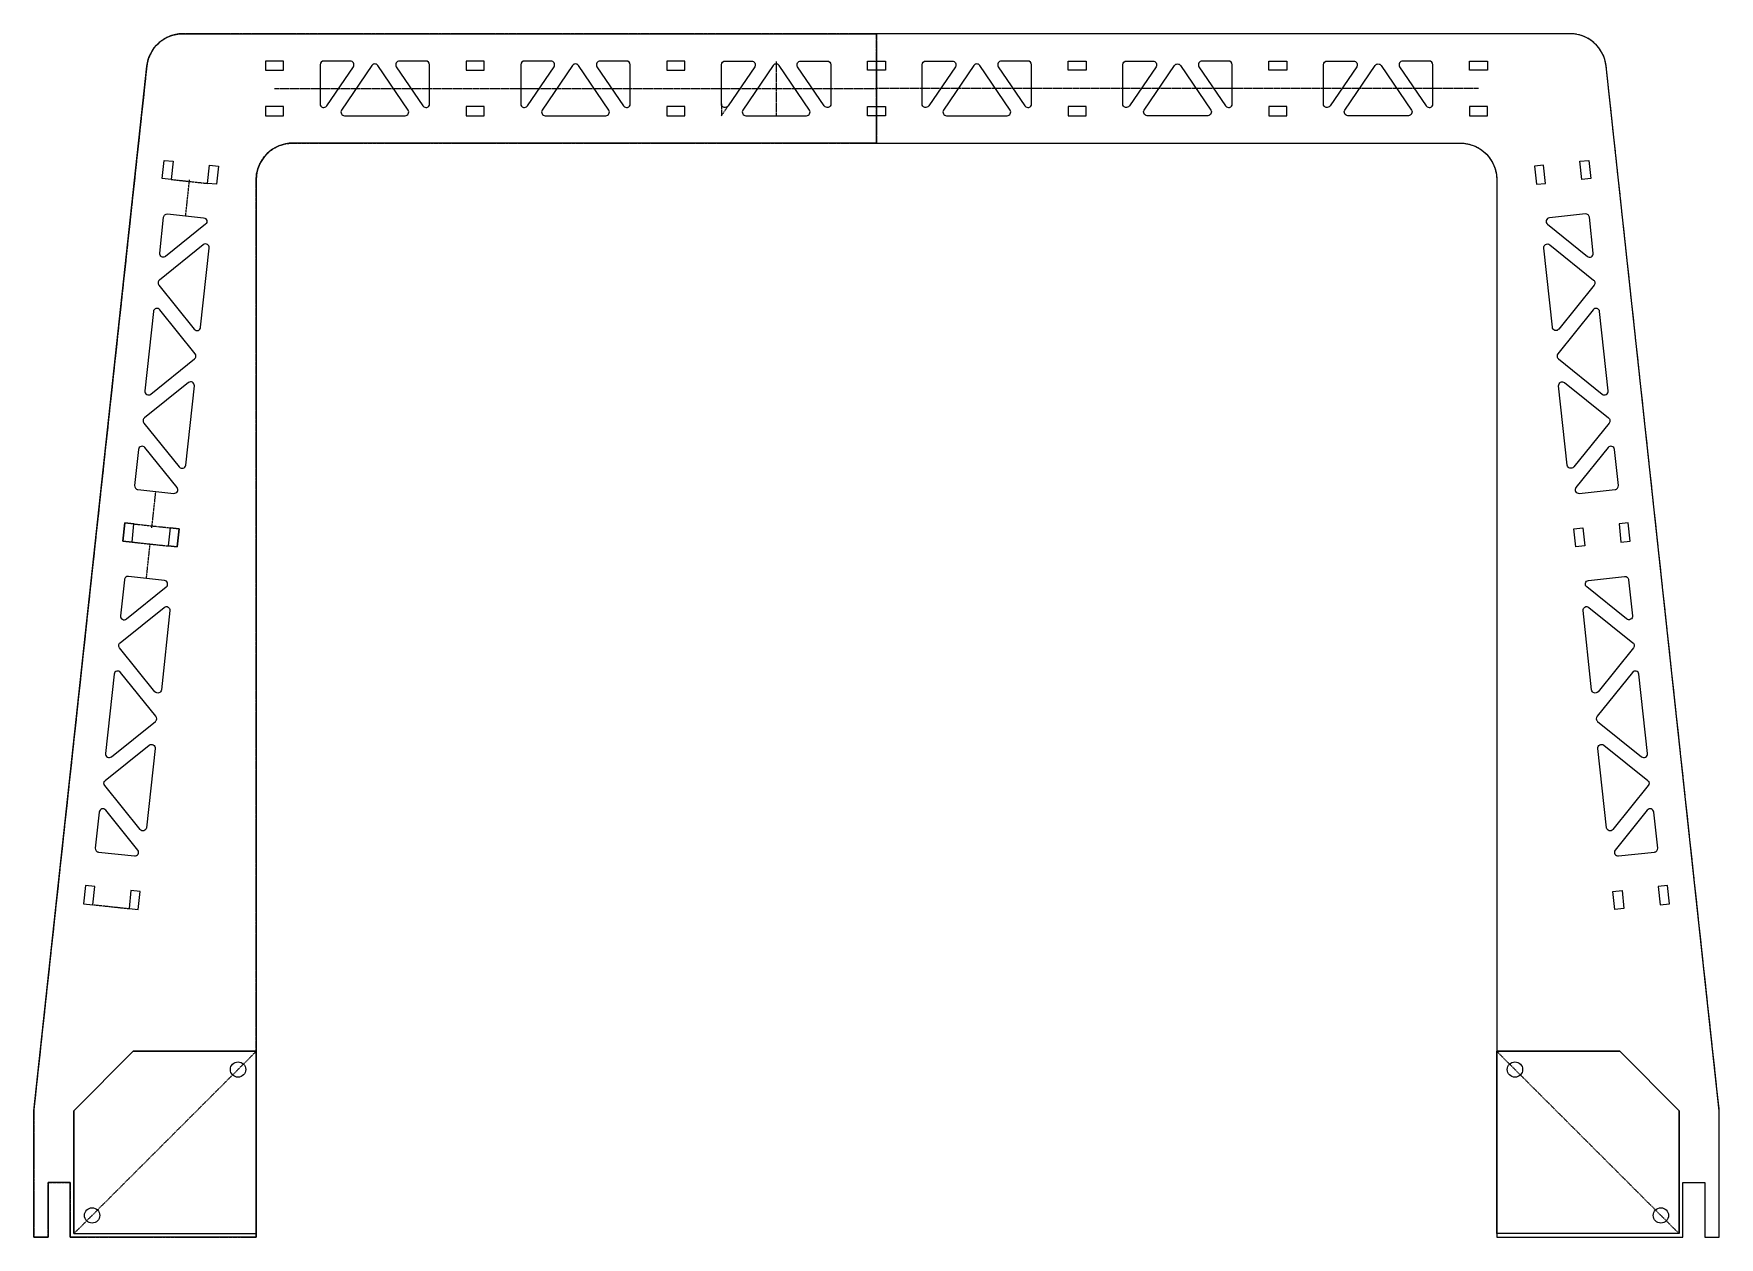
# Model space of a CAD drawing. Header units: millimetres. Extents: x -231 to 231, y -300 to 30.
import ezdxf

# ---------------------------------------------------------------- set-up
doc = ezdxf.new("R2010")
doc.units = ezdxf.units.MM
doc.linetypes.add('CHAIN', pattern=[0.7087, 0.4724, -0.0591, 0.1181, -0.0591])
doc.linetypes.add('DASHED', pattern=[0.2067, 0.1654, -0.0413])

msp = doc.modelspace()

# ---------------------------------------------------------------- linework, layer by layer
at = {"color": 181, "linetype": 'DASHED', "lineweight": 25, "true_color": 0xa666ff}
for p, q in [((-27.5, 22.5), (-27.5, 7.5)), ((0, 20), (0, 10)), ((-165, 15), (-110, 15)), ((-110, 15), (-55, 15)), ((-55, 15), (0, 15)), ((55, 15), (0, 15)), ((110, 15), (55, 15)), ((165, 15), (110, 15)), ((-42.5, 10.76), (-42.5, 7.5)), ((-42.5, 7.5), (-40.67, 10.2)), ((-193.3, -9.96), (-183.36, -11.04)), ((-189.35, -19.94), (-188.33, -10.5)), ((-188.33, -10.5), (-188.28, -10)), ((-198.61, -105.44), (-197.53, -95.5)), ((-203.53, -104.41), (-193.58, -105.48)), ((-204.06, -109.38), (-194.12, -110.45)), ((-200.11, -119.36), (-199.09, -109.92)), ((-214.83, -208.8), (-204.88, -209.87)), ((-220, -299), (-170, -249)), ((220, -299), (170, -249))]:
    msp.add_line(p, q, dxfattribs=at)
at = {"linetype": 'CHAIN', "flags": 128}
for points in [[(0, 0), (0, 30), (-190.06, 30, 0.382972), (-200, 21.08), (-231, -265.3), (-231, -300), (-227, -300), (-227, -285), (-221, -285), (-221, -300), (-170, -300), (-170, -10, -0.414214), (-160, 0)], [(0, 0), (160, 0, -0.414214), (170, -10), (170, -300), (221, -300), (221, -285), (227, -285), (227, -300), (231, -300), (231, -265.3), (200, 21.08, 0.382972), (190.06, 30), (0, 30)]]:
    msp.add_lwpolyline(points, format="xyb", close=True, dxfattribs=at)
for points in [[(0, 0), (-160, 0, 0.414214), (-170, -10), (-170, -300), (-221, -300), (-221, -285), (-227, -285), (-227, -300), (-231, -300), (-231, -265.3), (-200, 21.08, -0.382972), (-190.06, 30), (0, 30)], [(0, 0), (160, 0, -0.414214), (170, -10), (170, -300), (221, -300), (221, -285), (227, -285), (227, -300), (231, -300), (231, -265.3), (200, 21.08, 0.382972), (190.06, 30), (0, 30)], [(-42.5, 10.76), (-42.5, 21.5, -0.414214), (-41.5, 22.5), (-34.22, 22.5, -0.60164), (-33.39, 20.94), (-40.67, 10.2)]]:
    msp.add_lwpolyline(points, format="xyb")
for points in [[(-162.5, 20), (-162.5, 22.5), (-167.5, 22.5), (-167.5, 20)], [(-107.5, 20), (-107.5, 22.5), (-112.5, 22.5), (-112.5, 20)], [(-52.5, 20), (-52.5, 22.5), (-57.5, 22.5), (-57.5, 20)], [(-2.5, 22.5), (2.5, 22.5), (2.5, 20), (-2.5, 20)], [(52.5, 22.5), (57.5, 22.5), (57.5, 20), (52.5, 20)], [(107.5, 22.5), (112.5, 22.5), (112.5, 20), (107.5, 20)], [(162.5, 22.5), (167.5, 22.5), (167.5, 20), (162.5, 20)], [(-162.5, 10), (-167.5, 10), (-167.5, 7.5), (-162.5, 7.5)], [(-107.5, 10), (-112.5, 10), (-112.5, 7.5), (-107.5, 7.5)], [(-52.5, 10), (-57.5, 10), (-57.5, 7.5), (-52.5, 7.5)], [(-2.5, 10), (2.5, 10), (2.5, 7.5), (-2.5, 7.5)], [(57.5, 10), (52.5, 10), (52.5, 7.5), (57.5, 7.5)], [(112.5, 10), (107.5, 10), (107.5, 7.5), (112.5, 7.5)], [(167.5, 10), (162.5, 10), (162.5, 7.5), (167.5, 7.5)], [(-195.25, -4.72), (-192.76, -4.99), (-193.3, -9.96), (-195.79, -9.69)], [(-182.82, -6.06), (-180.34, -6.33), (-180.87, -11.3), (-183.36, -11.04)], [(182.82, -6.06), (180.34, -6.33), (180.87, -11.3), (183.36, -11.04)], [(192.76, -4.99), (195.25, -4.72), (195.79, -9.69), (193.3, -9.96)], [(-206.55, -109.11), (-204.06, -109.38), (-203.53, -104.41), (-206.01, -104.14)], [(-194.12, -110.45), (-191.64, -110.72), (-191.1, -105.75), (-193.58, -105.48)], [(194.12, -110.45), (191.64, -110.72), (191.1, -105.75), (193.58, -105.48)], [(206.01, -104.14), (203.53, -104.41), (204.06, -109.38), (206.55, -109.11)], [(-217.31, -208.53), (-214.83, -208.8), (-214.29, -203.83), (-216.77, -203.56)], [(-204.88, -209.87), (-202.4, -210.14), (-201.86, -205.17), (-204.35, -204.9)], [(202.4, -210.14), (201.86, -205.17), (204.35, -204.9), (204.88, -209.87)], [(216.77, -203.56), (214.29, -203.83), (214.83, -208.8), (217.31, -208.53)], [(-220, -265.3), (-220, -299), (-170, -299), (-170, -249), (-203.7, -249)], [(170, -299), (170, -249), (203.7, -249), (220, -265.3), (220, -299)]]:
    msp.add_lwpolyline(points, close=True)
for points in [[(-152.5, 21.5), (-152.5, 10.76, 0.739076), (-150.67, 10.2), (-143.39, 20.94, 0.60164), (-144.22, 22.5), (-151.5, 22.5, 0.414214)], [(-138.33, 21.28), (-146.61, 9.06, 0.60164), (-145.78, 7.5), (-129.22, 7.5, 0.60164), (-128.39, 9.06), (-136.67, 21.28, 0.530242)], [(-123.5, 22.5), (-130.78, 22.5, 0.60164), (-131.61, 20.94), (-124.33, 10.2, 0.739076), (-122.5, 10.76), (-122.5, 21.5, 0.414214)], [(-97.5, 21.5), (-97.5, 10.76, 0.739076), (-95.67, 10.2), (-88.39, 20.94, 0.60164), (-89.22, 22.5), (-96.5, 22.5, 0.414214)], [(-83.33, 21.28), (-91.61, 9.06, 0.60164), (-90.78, 7.5), (-74.22, 7.5, 0.60164), (-73.39, 9.06), (-81.67, 21.28, 0.530242)], [(-68.5, 22.5), (-75.78, 22.5, 0.60164), (-76.61, 20.94), (-69.33, 10.2, 0.739076), (-67.5, 10.76), (-67.5, 21.5, 0.414214)], [(-41.5, 22.5), (-34.22, 22.5, -0.60164), (-33.39, 20.94), (-40.67, 10.2, -0.739076), (-42.5, 10.76), (-42.5, 21.5, -0.414214)], [(-35.78, 7.5), (-19.22, 7.5, 0.60164), (-18.39, 9.06), (-26.67, 21.28, 0.530242), (-28.33, 21.28), (-36.61, 9.06, 0.60164)], [(-20.78, 22.5), (-13.5, 22.5, -0.414214), (-12.5, 21.5), (-12.5, 10.76, -0.739076), (-14.33, 10.2), (-21.61, 20.94, -0.60164)], [(12.5, 10.76), (12.5, 21.5, -0.414214), (13.5, 22.5), (20.78, 22.5, -0.60164), (21.61, 20.94), (14.33, 10.2, -0.739076)], [(26.67, 21.28), (18.39, 9.06, 0.60164), (19.22, 7.5), (35.78, 7.5, 0.60164), (36.61, 9.06), (28.33, 21.28, 0.530242)], [(33.39, 20.94), (40.67, 10.2, 0.739076), (42.5, 10.76), (42.5, 21.5, 0.414214), (41.5, 22.5), (34.22, 22.5, 0.60164)], [(67.5, 10.76), (67.5, 21.5, -0.414214), (68.5, 22.5), (75.78, 22.5, -0.60164), (76.61, 20.94), (69.33, 10.2, -0.739076)], [(73.39, 9.06), (81.67, 21.28, -0.530242), (83.33, 21.28), (91.61, 9.06, -0.60164), (90.78, 7.5), (74.22, 7.5, -0.60164)], [(88.39, 20.94), (95.67, 10.2, 0.739076), (97.5, 10.76), (97.5, 21.5, 0.414214), (96.5, 22.5), (89.22, 22.5, 0.60164)], [(122.5, 10.76), (122.5, 21.5, -0.414214), (123.5, 22.5), (130.78, 22.5, -0.60164), (131.61, 20.94), (124.33, 10.2, -0.739076)], [(128.39, 9.06), (136.67, 21.28, -0.530242), (138.33, 21.28), (146.61, 9.06, -0.60164), (145.78, 7.5), (129.22, 7.5, -0.60164)], [(143.39, 20.94), (150.67, 10.2, 0.739076), (152.5, 10.76), (152.5, 21.5, 0.414214), (151.5, 22.5), (144.22, 22.5, 0.60164)], [(-194.29, -19.41), (-184.42, -20.48, -0.668179), (-183.9, -22.25), (-194.84, -31.05, -0.668179), (-196.46, -30.17), (-195.39, -20.29, -0.414214)], [(183.9, -22.25), (194.84, -31.05, 0.668179), (196.46, -30.17), (195.39, -20.29, 0.414214), (194.29, -19.41), (184.42, -20.48, 0.668179)], [(-196.7, -38.97), (-187.01, -51.01, 0.668179), (-185.24, -50.49), (-182.89, -28.76, 0.668179), (-184.51, -27.87), (-196.55, -37.56, 0.414214)], [(184.51, -27.87), (196.55, -37.56, -0.414214), (196.7, -38.97), (187.01, -51.01, -0.668179), (185.24, -50.49), (182.89, -28.76, -0.668179)], [(-198.2, -46.21), (-200.55, -67.94, 0.668179), (-198.93, -68.83), (-186.89, -59.14, 0.414214), (-186.73, -57.74), (-196.42, -45.69, 0.668179)], [(196.42, -45.69), (186.73, -57.74, 0.414214), (186.89, -59.14), (198.93, -68.83, 0.668179), (200.55, -67.94), (198.2, -46.21, 0.668179)], [(-200.79, -76.75), (-191.1, -88.79, 0.668179), (-189.33, -88.27), (-186.97, -66.54, 0.668179), (-188.6, -65.65), (-200.64, -75.34, 0.414214)], [(188.6, -65.65), (200.64, -75.34, -0.414214), (200.79, -76.75), (191.1, -88.79, -0.668179), (189.33, -88.27), (186.97, -66.54, -0.668179)], [(-202.29, -83.99), (-203.35, -93.86, 0.414214), (-202.47, -94.97), (-192.6, -96.03, 0.668179), (-191.71, -94.41), (-200.51, -83.47, 0.668179)], [(200.51, -83.47), (191.71, -94.41, 0.668179), (192.6, -96.03), (202.47, -94.97, 0.414214), (203.35, -93.86), (202.29, -83.99, 0.668179)], [(-205.6, -130.47), (-194.66, -121.67, 0.668179), (-195.18, -119.9), (-205.05, -118.83, 0.414214), (-206.15, -119.71), (-207.22, -129.58, 0.668179)], [(195.18, -119.9), (205.05, -118.83, -0.414214), (206.15, -119.71), (207.22, -129.58, -0.668179), (205.6, -130.47), (194.66, -121.67, -0.668179)], [(-197.77, -150.43), (-207.46, -138.39, -0.414214), (-207.31, -136.98), (-195.27, -127.29, -0.668179), (-193.65, -128.18), (-196, -149.91, -0.668179)], [(195.27, -127.29), (207.31, -136.98, -0.414214), (207.46, -138.39), (197.77, -150.43, -0.668179), (196, -149.91), (193.65, -128.18, -0.668179)], [(-209.69, -168.25), (-197.65, -158.56, 0.414214), (-197.5, -157.16), (-207.18, -145.11, 0.668179), (-208.96, -145.63), (-211.31, -167.36, 0.668179)], [(207.18, -145.11), (197.5, -157.16, 0.414214), (197.65, -158.56), (209.69, -168.25, 0.668179), (211.31, -167.36), (208.96, -145.63, 0.668179)], [(-201.86, -188.21), (-211.55, -176.17, -0.414214), (-211.4, -174.76), (-199.36, -165.07, -0.668179), (-197.74, -165.96), (-200.09, -187.69, -0.668179)], [(199.36, -165.07), (211.4, -174.76, -0.414214), (211.55, -176.17), (201.86, -188.21, -0.668179), (200.09, -187.69), (197.74, -165.96, -0.668179)], [(-213.23, -194.39), (-203.36, -195.45, 0.668179), (-202.47, -193.83), (-211.27, -182.89, 0.668179), (-213.05, -183.41), (-214.12, -193.28, 0.414214)], [(203.36, -195.45), (213.23, -194.39, 0.414214), (214.12, -193.28), (213.05, -183.41, 0.668179), (211.27, -182.89), (202.47, -193.83, 0.668179)]]:
    msp.add_lwpolyline(points, format="xyb", close=True)
for points in [[(-204.06, -109.38), (-206.55, -109.11), (-206.01, -104.14), (-203.53, -104.41)], [(-193.58, -105.48), (-191.1, -105.75), (-191.64, -110.72), (-194.12, -110.45)], [(-220, -299), (-220, -265.3), (-203.7, -249), (-170, -249)], [(220, -299), (220, -265.3), (203.7, -249), (170, -249)]]:
    msp.add_lwpolyline(points)
for centre in [(-175, -254), (175, -254), (-215, -294), (215, -294)]:
    msp.add_circle(centre, 2.1)

doc.saveas('drawing.dxf')
